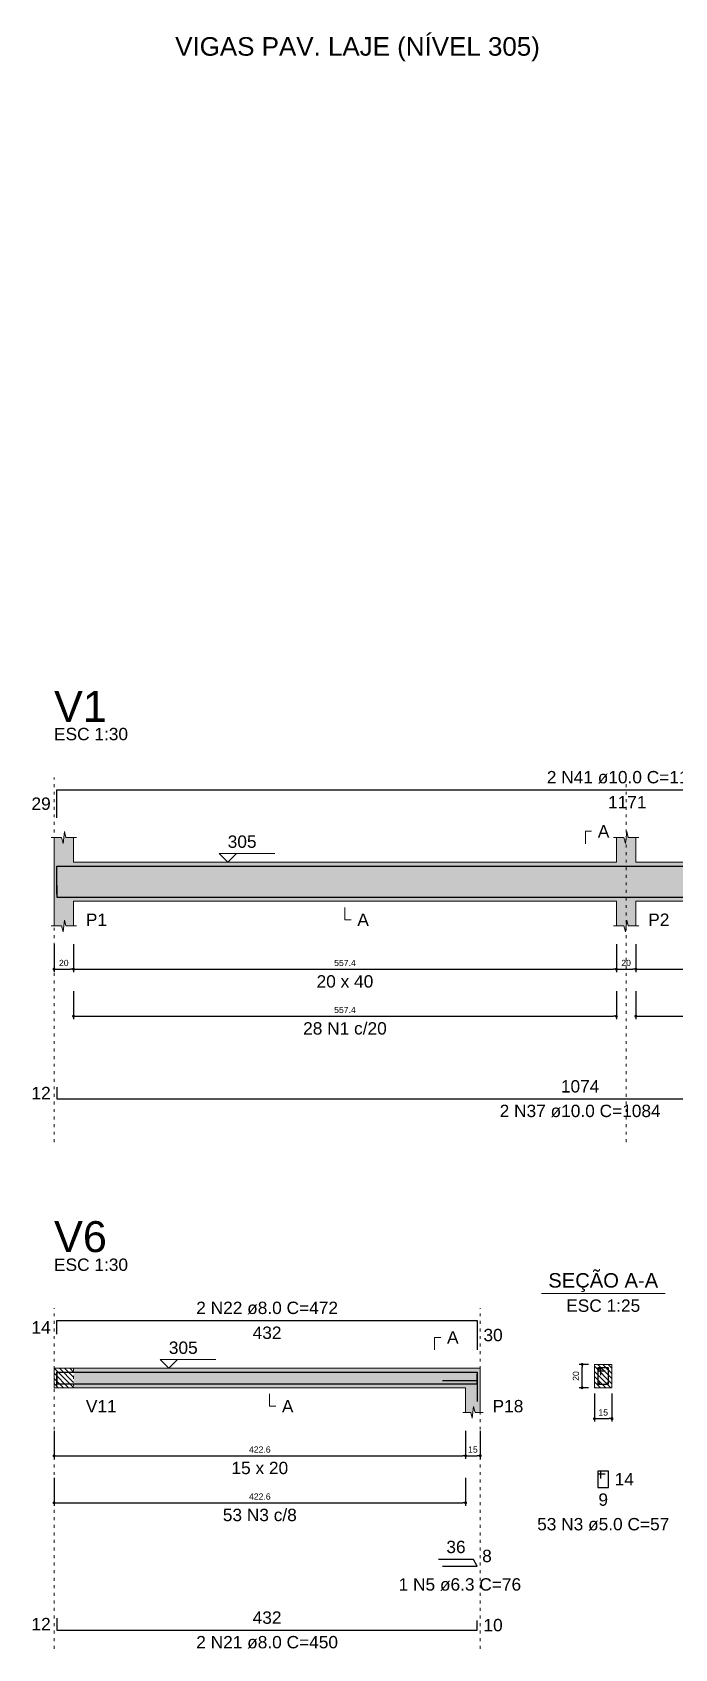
# Model space of a CAD drawing. Header units: millimetres. Extents: x 180 to 11148, y -1598 to 1045.
# Drawn here: x 1825.4 to 1847.4, y 10.6 to 66 of the extents above; entities that cross this region are included whole.
import ezdxf

# ---------------------------------------------------------------- set-up
doc = ezdxf.new("R2010")
doc.units = ezdxf.units.MM
doc.header["$MEASUREMENT"] = 0
doc.linetypes.add('DOT2', pattern=[3.175, 0, -3.175])
for name, color, linetype, lineweight in [('Descrição da armadura', 7, 'Continuous', 5), ('DT-Barras na forma', 2, 'Continuous', 30), ('DT-Barras no corte', 5, 'Continuous', 5), ('DT-Barras rebatidas', 2, 'Continuous', 30), ('DT-Cotas', 9, 'Continuous', 5), ('DT-Forma', 5, 'Continuous', 5), ('DT-Hachura forma vigas', 252, 'Continuous', 5), ('DT-Hachura intersecção vigas', 9, 'Continuous', 5), ('DT-Hachura seção vigas', 252, 'Continuous', 5), ('DT-Pontilhado', 9, 'DOT2', 5), ('DT-Textos', 7, 'Continuous', 5), ('DT-Título', 3, 'Continuous', 20), ('Textos armaduras', 7, 'Continuous', 5)]:
    doc.layers.add(name, color=color, linetype=linetype, lineweight=lineweight)
doc.styles.add('Arial', font='arial.ttf')
doc.dimstyles.new('UM_25.000000', dxfattribs={"dimtxt": 0.18, "dimasz": 0.1, "dimexe": 0.1, "dimexo": 0.2, "dimgap": 0, "dimtad": 1, "dimtih": 1, "dimtoh": 1, "dimdec": 1, "dimlfac": 25, "dimzin": 0, "dimdsep": 46, "dimtxsty": 'Standard', "dimcen": 0.09, "dimdle": 0.1, "dimadec": 1, "dimazin": 2, "dimtfac": 1, "dimtdec": 4, "dimtofl": 0, "dimtmove": 0, "dimatfit": 3, "dimfxl": 1, "dimtolj": 1, "dimarcsym": 0})
doc.dimstyles.new('UM_30.000000', dxfattribs={"dimtxt": 0.18, "dimasz": 0.1, "dimexe": 0.1, "dimexo": 0.2, "dimgap": 0, "dimtad": 1, "dimtih": 1, "dimtoh": 1, "dimdec": 1, "dimlfac": 30, "dimzin": 0, "dimdsep": 46, "dimtxsty": 'Standard', "dimcen": 0.09, "dimdle": 0.1, "dimadec": 1, "dimazin": 2, "dimtfac": 1, "dimtdec": 4, "dimtofl": 0, "dimtmove": 0, "dimatfit": 3, "dimfxl": 1, "dimtolj": 1, "dimarcsym": 0})
pattern_1 = [(135, (1822.37998, -105.55233), (-0.08838835, -0.08838835), [])]

# ---------------------------------------------------------------- blocks, each defined once
blk = doc.blocks.new('_Dot')
at = {"color": 0, "linetype": 'ByBlock', "lineweight": -2}
blk.add_line((-0.5, 0), (-1, 0), dxfattribs=at)
at = {"color": 0, "linetype": 'ByBlock', "const_width": 0.5}
blk.add_lwpolyline([(-0.25, 0, 1), (0.25, 0, 1)], format="xyb", close=True, dxfattribs=at)
blk = doc.blocks.new('*D593')
at = {"layer": 'Defpoints', "color": 0, "transparency": 16777216}
for p in [(1826.152, 34.976), (1826.818, 34.976), (1826.818, 33.917)]:
    blk.add_point(p, dxfattribs=at)
at = {"layer": 'DT-Cotas', "color": 0, "lineweight": -2, "transparency": 16777216}
for p, q in [((1826.152, 34.776), (1826.152, 33.817)), ((1826.818, 34.776), (1826.818, 33.817)), ((1826.252, 33.917), (1826.718, 33.917))]:
    blk.add_line(p, q, dxfattribs=at)
at = {"layer": 'DT-Cotas', "color": 0, "lineweight": -2, "transparency": 16777216, "xscale": 0.1000000014901161, "yscale": 0.1000000014901161, "zscale": 0.1000000014901161, "rotation": 180}
blk.add_blockref('_Dot', (1826.152, 33.917), dxfattribs=at)
at = {"layer": 'DT-Cotas', "color": 0, "lineweight": -2, "transparency": 16777216, "xscale": 0.1000000014901161, "yscale": 0.1000000014901161, "zscale": 0.1000000014901161}
blk.add_blockref('_Dot', (1826.818, 33.917), dxfattribs=at)
at = {"layer": 'DT-Cotas', "transparency": 16777216, "insert": (1826.485, 34.129), "char_height": 0.2118, "attachment_point": 5, "rotation": 0.0057, "style": 'Arial'}
blk.add_mtext('\\A1;20', dxfattribs=at)
blk = doc.blocks.new('*D594')
at = {"layer": 'Defpoints', "color": 0, "transparency": 16777216}
for p in [(1826.818, 34.976), (1845.399, 34.976), (1845.399, 33.917)]:
    blk.add_point(p, dxfattribs=at)
at = {"layer": 'DT-Cotas', "color": 0, "lineweight": -2, "transparency": 16777216}
for p, q in [((1826.818, 34.776), (1826.818, 33.817)), ((1845.399, 34.776), (1845.399, 33.817)), ((1826.918, 33.917), (1845.299, 33.917))]:
    blk.add_line(p, q, dxfattribs=at)
at = {"layer": 'DT-Cotas', "color": 0, "lineweight": -2, "transparency": 16777216, "xscale": 0.1000000014901161, "yscale": 0.1000000014901161, "zscale": 0.1000000014901161, "rotation": 180}
blk.add_blockref('_Dot', (1826.818, 33.917), dxfattribs=at)
at = {"layer": 'DT-Cotas', "color": 0, "lineweight": -2, "transparency": 16777216, "xscale": 0.1000000014901161, "yscale": 0.1000000014901161, "zscale": 0.1000000014901161}
blk.add_blockref('_Dot', (1845.399, 33.917), dxfattribs=at)
at = {"layer": 'DT-Cotas', "transparency": 16777216, "insert": (1836.109, 34.129), "char_height": 0.2118, "attachment_point": 5, "rotation": 0.0057, "style": 'Arial'}
blk.add_mtext('\\A1;557.4', dxfattribs=at)
blk = doc.blocks.new('*D595')
at = {"layer": 'Defpoints', "color": 0, "transparency": 16777216}
for p in [(1845.399, 34.976), (1846.065, 34.976), (1846.065, 33.917)]:
    blk.add_point(p, dxfattribs=at)
at = {"layer": 'DT-Cotas', "color": 0, "lineweight": -2, "transparency": 16777216}
for p, q in [((1845.399, 34.776), (1845.399, 33.817)), ((1846.065, 34.776), (1846.065, 33.817)), ((1845.499, 33.917), (1845.965, 33.917))]:
    blk.add_line(p, q, dxfattribs=at)
at = {"layer": 'DT-Cotas', "color": 0, "lineweight": -2, "transparency": 16777216, "xscale": 0.1000000014901161, "yscale": 0.1000000014901161, "zscale": 0.1000000014901161, "rotation": 180}
blk.add_blockref('_Dot', (1845.399, 33.917), dxfattribs=at)
at = {"layer": 'DT-Cotas', "color": 0, "lineweight": -2, "transparency": 16777216, "xscale": 0.1000000014901161, "yscale": 0.1000000014901161, "zscale": 0.1000000014901161}
blk.add_blockref('_Dot', (1846.065, 33.917), dxfattribs=at)
at = {"layer": 'DT-Cotas', "transparency": 16777216, "insert": (1845.732, 34.129), "char_height": 0.2118, "attachment_point": 5, "rotation": 0.0057, "style": 'Arial'}
blk.add_mtext('\\A1;20', dxfattribs=at)
blk = doc.blocks.new('*D596')
at = {"layer": 'Defpoints', "color": 0, "transparency": 16777216}
for p in [(1846.065, 34.976), (1864.476, 34.976), (1864.476, 33.917)]:
    blk.add_point(p, dxfattribs=at)
at = {"layer": 'DT-Cotas', "color": 0, "lineweight": -2, "transparency": 16777216}
for p, q in [((1846.065, 34.776), (1846.065, 33.817)), ((1864.476, 34.776), (1864.476, 33.817)), ((1846.165, 33.917), (1864.376, 33.917))]:
    blk.add_line(p, q, dxfattribs=at)
at = {"layer": 'DT-Cotas', "color": 0, "lineweight": -2, "transparency": 16777216, "xscale": 0.1000000014901161, "yscale": 0.1000000014901161, "zscale": 0.1000000014901161, "rotation": 180}
blk.add_blockref('_Dot', (1846.065, 33.917), dxfattribs=at)
at = {"layer": 'DT-Cotas', "color": 0, "lineweight": -2, "transparency": 16777216, "xscale": 0.1000000014901161, "yscale": 0.1000000014901161, "zscale": 0.1000000014901161}
blk.add_blockref('_Dot', (1864.476, 33.917), dxfattribs=at)
at = {"layer": 'DT-Cotas', "transparency": 16777216, "insert": (1855.271, 34.129), "char_height": 0.2118, "attachment_point": 5, "rotation": 0.0057, "style": 'Arial'}
blk.add_mtext('\\A1;552.3', dxfattribs=at)
blk = doc.blocks.new('*D604')
at = {"layer": 'Defpoints', "color": 0, "transparency": 16777216}
for p in [(1826.818, 33.366), (1845.399, 33.366), (1845.399, 32.307)]:
    blk.add_point(p, dxfattribs=at)
at = {"layer": 'DT-Cotas', "color": 0, "lineweight": -2, "transparency": 16777216}
for p, q in [((1826.818, 33.166), (1826.818, 32.207)), ((1845.399, 33.166), (1845.399, 32.207)), ((1826.918, 32.307), (1845.299, 32.307))]:
    blk.add_line(p, q, dxfattribs=at)
at = {"layer": 'DT-Cotas', "color": 0, "lineweight": -2, "transparency": 16777216, "xscale": 0.1000000014901161, "yscale": 0.1000000014901161, "zscale": 0.1000000014901161, "rotation": 180}
blk.add_blockref('_Dot', (1826.818, 32.307), dxfattribs=at)
at = {"layer": 'DT-Cotas', "color": 0, "lineweight": -2, "transparency": 16777216, "xscale": 0.1000000014901161, "yscale": 0.1000000014901161, "zscale": 0.1000000014901161}
blk.add_blockref('_Dot', (1845.399, 32.307), dxfattribs=at)
at = {"layer": 'DT-Cotas', "transparency": 16777216, "insert": (1836.109, 32.519), "char_height": 0.2118, "attachment_point": 5, "rotation": 0.0057, "style": 'Arial'}
blk.add_mtext('\\A1;557.4', dxfattribs=at)
blk = doc.blocks.new('*D605')
at = {"layer": 'Defpoints', "color": 0, "transparency": 16777216}
for p in [(1846.065, 33.366), (1864.476, 33.366), (1864.476, 32.307)]:
    blk.add_point(p, dxfattribs=at)
at = {"layer": 'DT-Cotas', "color": 0, "lineweight": -2, "transparency": 16777216}
for p, q in [((1846.065, 33.166), (1846.065, 32.207)), ((1864.476, 33.166), (1864.476, 32.207)), ((1846.165, 32.307), (1864.376, 32.307))]:
    blk.add_line(p, q, dxfattribs=at)
at = {"layer": 'DT-Cotas', "color": 0, "lineweight": -2, "transparency": 16777216, "xscale": 0.1000000014901161, "yscale": 0.1000000014901161, "zscale": 0.1000000014901161, "rotation": 180}
blk.add_blockref('_Dot', (1846.065, 32.307), dxfattribs=at)
at = {"layer": 'DT-Cotas', "color": 0, "lineweight": -2, "transparency": 16777216, "xscale": 0.1000000014901161, "yscale": 0.1000000014901161, "zscale": 0.1000000014901161}
blk.add_blockref('_Dot', (1864.476, 32.307), dxfattribs=at)
at = {"layer": 'DT-Cotas', "transparency": 16777216, "insert": (1855.271, 32.519), "char_height": 0.2118, "attachment_point": 5, "rotation": 0.0057, "style": 'Arial'}
blk.add_mtext('\\A1;552.3', dxfattribs=at)
blk = doc.blocks.new('*D652')
at = {"layer": 'Defpoints', "color": 0, "transparency": 16777216}
for p in [(1826.152, 18.31), (1840.238, 18.31), (1840.238, 17.251)]:
    blk.add_point(p, dxfattribs=at)
at = {"layer": 'DT-Cotas', "color": 0, "lineweight": -2, "transparency": 16777216}
for p, q in [((1826.152, 18.11), (1826.152, 17.151)), ((1840.238, 18.11), (1840.238, 17.151)), ((1826.252, 17.251), (1840.138, 17.251))]:
    blk.add_line(p, q, dxfattribs=at)
at = {"layer": 'DT-Cotas', "color": 0, "lineweight": -2, "transparency": 16777216, "xscale": 0.1000000014901161, "yscale": 0.1000000014901161, "zscale": 0.1000000014901161, "rotation": 180}
blk.add_blockref('_Dot', (1826.152, 17.251), dxfattribs=at)
at = {"layer": 'DT-Cotas', "color": 0, "lineweight": -2, "transparency": 16777216, "xscale": 0.1000000014901161, "yscale": 0.1000000014901161, "zscale": 0.1000000014901161}
blk.add_blockref('_Dot', (1840.238, 17.251), dxfattribs=at)
at = {"layer": 'DT-Cotas', "transparency": 16777216, "insert": (1833.195, 17.463), "char_height": 0.2118, "attachment_point": 5, "rotation": 0.0057, "style": 'Arial'}
blk.add_mtext('\\A1;422.6', dxfattribs=at)
blk = doc.blocks.new('*D653')
at = {"layer": 'Defpoints', "color": 0, "transparency": 16777216}
for p in [(1840.238, 18.31), (1840.738, 18.31), (1840.738, 17.251)]:
    blk.add_point(p, dxfattribs=at)
at = {"layer": 'DT-Cotas', "color": 0, "lineweight": -2, "transparency": 16777216}
for p, q in [((1840.238, 18.11), (1840.238, 17.151)), ((1840.738, 18.11), (1840.738, 17.151)), ((1840.338, 17.251), (1840.638, 17.251))]:
    blk.add_line(p, q, dxfattribs=at)
at = {"layer": 'DT-Cotas', "color": 0, "lineweight": -2, "transparency": 16777216, "xscale": 0.1000000014901161, "yscale": 0.1000000014901161, "zscale": 0.1000000014901161, "rotation": 180}
blk.add_blockref('_Dot', (1840.238, 17.251), dxfattribs=at)
at = {"layer": 'DT-Cotas', "color": 0, "lineweight": -2, "transparency": 16777216, "xscale": 0.1000000014901161, "yscale": 0.1000000014901161, "zscale": 0.1000000014901161}
blk.add_blockref('_Dot', (1840.738, 17.251), dxfattribs=at)
at = {"layer": 'DT-Cotas', "transparency": 16777216, "insert": (1840.488, 17.463), "char_height": 0.2118, "attachment_point": 5, "rotation": 0.0057, "style": 'Arial'}
blk.add_mtext('\\A1;15', dxfattribs=at)
blk = doc.blocks.new('*D654')
at = {"layer": 'Defpoints', "color": 0, "transparency": 16777216}
for p in [(1826.152, 16.7), (1840.238, 16.7), (1840.238, 15.641)]:
    blk.add_point(p, dxfattribs=at)
at = {"layer": 'DT-Cotas', "color": 0, "lineweight": -2, "transparency": 16777216}
for p, q in [((1826.152, 16.5), (1826.152, 15.541)), ((1840.238, 16.5), (1840.238, 15.541)), ((1826.252, 15.641), (1840.138, 15.641))]:
    blk.add_line(p, q, dxfattribs=at)
at = {"layer": 'DT-Cotas', "color": 0, "lineweight": -2, "transparency": 16777216, "xscale": 0.1000000014901161, "yscale": 0.1000000014901161, "zscale": 0.1000000014901161, "rotation": 180}
blk.add_blockref('_Dot', (1826.152, 15.641), dxfattribs=at)
at = {"layer": 'DT-Cotas', "color": 0, "lineweight": -2, "transparency": 16777216, "xscale": 0.1000000014901161, "yscale": 0.1000000014901161, "zscale": 0.1000000014901161}
blk.add_blockref('_Dot', (1840.238, 15.641), dxfattribs=at)
at = {"layer": 'DT-Cotas', "transparency": 16777216, "insert": (1833.195, 15.853), "char_height": 0.2118, "attachment_point": 5, "rotation": 0.0057, "style": 'Arial'}
blk.add_mtext('\\A1;422.6', dxfattribs=at)
blk = doc.blocks.new('*D655')
at = {"layer": 'Defpoints', "color": 0, "transparency": 16777216}
for p in [(1844.224, 20.381), (1844.648, 20.381), (1844.648, 19.581)]:
    blk.add_point(p, dxfattribs=at)
at = {"layer": 'DT-Cotas', "color": 0, "lineweight": -2, "transparency": 16777216}
for p, q in [((1844.448, 20.381), (1844.124, 20.381)), ((1844.224, 19.681), (1844.224, 20.281)), ((1844.448, 19.581), (1844.124, 19.581))]:
    blk.add_line(p, q, dxfattribs=at)
at = {"layer": 'DT-Cotas', "color": 0, "lineweight": -2, "transparency": 16777216, "xscale": 0.1000000014901161, "yscale": 0.1000000014901161, "zscale": 0.1000000014901161}
for p, rotation in [((1844.224, 20.381), 90), ((1844.224, 19.581), 270)]:
    blk.add_blockref('_Dot', p, dxfattribs=dict(at, rotation=rotation))
at = {"layer": 'DT-Cotas', "transparency": 16777216, "insert": (1844.013, 19.981), "char_height": 0.2118, "attachment_point": 5, "rotation": 90, "style": 'Arial'}
blk.add_mtext('\\A1;20', dxfattribs=at)
blk = doc.blocks.new('*D656')
at = {"layer": 'Defpoints', "color": 0, "transparency": 16777216}
for p in [(1844.648, 19.581), (1845.248, 19.581), (1845.248, 18.522)]:
    blk.add_point(p, dxfattribs=at)
at = {"layer": 'DT-Cotas', "color": 0, "lineweight": -2, "transparency": 16777216}
for p, q in [((1844.648, 19.381), (1844.648, 18.422)), ((1845.248, 19.381), (1845.248, 18.422)), ((1844.748, 18.522), (1845.148, 18.522))]:
    blk.add_line(p, q, dxfattribs=at)
at = {"layer": 'DT-Cotas', "color": 0, "lineweight": -2, "transparency": 16777216, "xscale": 0.1000000014901161, "yscale": 0.1000000014901161, "zscale": 0.1000000014901161, "rotation": 180}
blk.add_blockref('_Dot', (1844.648, 18.522), dxfattribs=at)
at = {"layer": 'DT-Cotas', "color": 0, "lineweight": -2, "transparency": 16777216, "xscale": 0.1000000014901161, "yscale": 0.1000000014901161, "zscale": 0.1000000014901161}
blk.add_blockref('_Dot', (1845.248, 18.522), dxfattribs=at)
at = {"layer": 'DT-Cotas', "transparency": 16777216, "insert": (1844.948, 18.734), "char_height": 0.2118, "attachment_point": 5, "rotation": 0.0057, "style": 'Arial'}
blk.add_mtext('\\A1;15', dxfattribs=at)

msp = doc.modelspace()

# ---------------------------------------------------------------- hatches: boundary and pattern name
at = {"layer": 'DT-Hachura forma vigas', "linetype": 'Continuous'}
for points in [[(1917.1517, 35.3993), (1917.1517, 36.2467), (1917.1517, 37.58), (1917.1517, 38.4273), (1916.8934, 38.4273), (1916.8434, 38.6273), (1916.7934, 38.2273), (1916.7434, 38.4273), (1916.485, 38.4273), (1916.485, 37.58), (1898.0634, 37.58), (1898.0634, 38.4273), (1897.805, 38.4273), (1897.755, 38.6273), (1897.705, 38.2273), (1897.655, 38.4273), (1897.3967, 38.4273), (1897.3967, 37.58), (1879.141, 37.58), (1879.141, 38.4273), (1878.8827, 38.4273), (1878.8327, 38.6273), (1878.7827, 38.2273), (1878.7327, 38.4273), (1878.4744, 38.4273), (1878.4744, 37.58), (1865.143, 37.58), (1865.143, 38.4273), (1864.8847, 38.4273), (1864.8347, 38.6273), (1864.7847, 38.2273), (1864.7347, 38.4273), (1864.4764, 38.4273), (1864.4764, 37.58), (1846.0654, 37.58), (1846.0654, 38.4273), (1845.807, 38.4273), (1845.757, 38.6273), (1845.707, 38.2273), (1845.657, 38.4273), (1845.3987, 38.4273), (1845.3987, 37.58), (1826.8184, 37.58), (1826.8184, 38.4273), (1826.56, 38.4273), (1826.51, 38.6273), (1826.46, 38.2273), (1826.41, 38.4273), (1826.1517, 38.4273), (1826.1517, 37.58), (1826.1517, 36.2467), (1826.1517, 35.3993), (1826.41, 35.3993), (1826.46, 35.1993), (1826.51, 35.5993), (1826.56, 35.3993), (1826.8184, 35.3993), (1826.8184, 36.2467), (1845.3987, 36.2467), (1845.3987, 35.3993), (1845.657, 35.3993), (1845.707, 35.1993), (1845.757, 35.5993), (1845.807, 35.3993), (1846.0654, 35.3993), (1846.0654, 36.2467), (1864.4764, 36.2467), (1864.4764, 35.3993), (1864.7347, 35.3993), (1864.7847, 35.1993), (1864.8347, 35.5993), (1864.8847, 35.3993), (1865.143, 35.3993), (1865.143, 36.2467), (1878.4744, 36.2467), (1878.4744, 35.3993), (1878.7327, 35.3993), (1878.7827, 35.1993), (1878.8327, 35.5993), (1878.8827, 35.3993), (1879.141, 35.3993), (1879.141, 36.2467), (1897.3967, 36.2467), (1897.3967, 35.3993), (1897.655, 35.3993), (1897.705, 35.1993), (1897.755, 35.5993), (1897.805, 35.3993), (1898.0634, 35.3993), (1898.0634, 36.2467), (1916.485, 36.2467), (1916.485, 35.3993), (1916.7434, 35.3993), (1916.7934, 35.1993), (1916.8434, 35.5993), (1916.8934, 35.3993), (1917.1517, 35.3993)], [(1840.7377, 18.7336), (1840.7377, 19.5809), (1840.7377, 20.2476), (1840.2377, 20.2476), (1826.8184, 20.2476), (1826.8184, 19.5809), (1840.2377, 19.5809), (1840.2377, 18.7336), (1840.4127, 18.7336), (1840.4627, 18.5336), (1840.5127, 18.9336), (1840.5627, 18.7336), (1840.7377, 18.7336)]]:
    msp.add_hatch(color=256, dxfattribs=at).paths.add_polyline_path(points)
at = {"layer": 'DT-Hachura intersecção vigas', "linetype": 'Continuous'}
h = msp.add_hatch(dxfattribs=at)
h.set_pattern_fill('ANSI31', color=256, angle=90, style=0)
h.set_pattern_definition(pattern_1)
h.paths.add_polyline_path([(1826.1517, 19.5809), (1826.8184, 19.5809), (1826.8184, 20.2476), (1826.1517, 20.2476), (1826.1517, 19.5809)])
at = {"layer": 'DT-Hachura seção vigas', "linetype": 'Continuous'}
h = msp.add_hatch(dxfattribs=at)
h.set_pattern_fill('ANSI31', color=256, angle=90, style=0)
h.set_pattern_definition(pattern_1)
h.paths.add_polyline_path([(1844.6479, 19.5809), (1844.6479, 19.5809), (1845.2479, 19.5809), (1845.2479, 20.3809), (1844.6479, 20.3809), (1844.6479, 19.5809)])

# ---------------------------------------------------------------- linework, layer by layer
at = {"layer": 'DT-Barras na forma'}
for p, q in [((1844.8679, 20.2609), (1844.7679, 20.2609)), ((1844.7679, 20.2609), (1844.7679, 19.7009)), ((1845.1279, 20.2609), (1844.7679, 20.2609)), ((1844.7679, 20.2609), (1844.7679, 20.1609)), ((1844.7679, 20.1609), (1845.0179, 20.1609)), ((1844.8679, 20.0109), (1844.8679, 20.2609)), ((1845.1279, 19.7009), (1845.1279, 20.2609)), ((1840.6377, 19.8153), (1839.4466, 19.8153)), ((1844.7679, 19.7009), (1845.1279, 19.7009))]:
    msp.add_line(p, q, dxfattribs=at)
for points in [[(1826.2517, 36.4874), (1826.2517, 37.4467), (1865.2925, 37.4467)], [(1826.2517, 36.78), (1826.2517, 36.38), (1862.0653, 36.38)], [(1826.2517, 20.1243), (1826.2517, 19.7109), (1840.6377, 19.7109), (1840.6377, 20.0443)], [(1826.2517, 19.6509), (1826.2517, 20.1176), (1840.6377, 20.1176), (1840.6377, 19.1131)]]:
    msp.add_lwpolyline(points, dxfattribs=at)
at = {"layer": 'DT-Barras no corte'}
for centre in [(1844.8039, 20.2249), (1845.0919, 20.2249), (1844.8039, 19.7369), (1845.0919, 19.7369)]:
    msp.add_circle(centre, 0.016, dxfattribs=at)
at = {"layer": 'DT-Barras rebatidas'}
for p, q in [((1826.2517, 39.0996), (1826.2517, 40.0589)), ((1826.2517, 40.0589), (1865.2925, 40.0589)), ((1826.2517, 29.8753), (1826.2517, 29.4753)), ((1826.2517, 29.4753), (1862.0653, 29.4753)), ((1826.2517, 21.4159), (1826.2517, 21.8826)), ((1826.2517, 21.8826), (1840.6377, 21.8826)), ((1840.6377, 21.8826), (1840.6377, 20.8781)), ((1844.8679, 16.7275), (1844.7679, 16.7275)), ((1844.7679, 16.7275), (1844.7679, 16.1675)), ((1845.1279, 16.7275), (1844.7679, 16.7275)), ((1844.7679, 16.7275), (1844.7679, 16.6275)), ((1844.7679, 16.6275), (1845.0179, 16.6275)), ((1844.8679, 16.4775), (1844.8679, 16.7275)), ((1845.1279, 16.1675), (1845.1279, 16.7275)), ((1844.7679, 16.1675), (1845.1279, 16.1675)), ((1840.5044, 13.6995), (1839.3133, 13.6995)), ((1839.4466, 13.4686), (1840.6377, 13.4686)), ((1840.6377, 13.4686), (1840.5044, 13.6995)), ((1826.2517, 11.6924), (1826.2517, 11.279)), ((1826.2517, 11.279), (1840.6377, 11.279)), ((1840.6377, 11.279), (1840.6377, 11.6124))]:
    msp.add_line(p, q, dxfattribs=at)
at = {"layer": 'DT-Forma'}
for p, q in [((1826.0517, 38.4272), (1826.41, 38.4272)), ((1826.1517, 37.58), (1826.1517, 38.4272)), ((1826.41, 38.4272), (1826.46, 38.2272)), ((1826.46, 38.2272), (1826.51, 38.6272)), ((1826.51, 38.6272), (1826.56, 38.4272)), ((1826.56, 38.4272), (1826.9184, 38.4272)), ((1826.8184, 38.4272), (1826.8184, 37.58)), ((1845.2987, 38.4272), (1845.657, 38.4272)), ((1845.3987, 37.58), (1845.3987, 38.4272)), ((1845.657, 38.4272), (1845.707, 38.2272)), ((1845.707, 38.2272), (1845.757, 38.6272)), ((1845.757, 38.6272), (1845.807, 38.4272)), ((1845.807, 38.4272), (1846.1654, 38.4272)), ((1846.0654, 38.4272), (1846.0654, 37.58)), ((1826.8184, 37.58), (1845.3987, 37.58)), ((1846.0654, 37.58), (1864.4764, 37.58)), ((1826.1517, 36.2467), (1826.1517, 35.3995)), ((1826.8184, 35.3995), (1826.8184, 36.2467)), ((1826.8184, 36.2467), (1845.3987, 36.2467)), ((1845.3987, 36.2467), (1845.3987, 35.3995)), ((1846.0654, 35.3995), (1846.0654, 36.2467)), ((1846.0654, 36.2467), (1864.4764, 36.2467)), ((1826.46, 35.1995), (1826.51, 35.5995)), ((1826.51, 35.5995), (1826.56, 35.3995)), ((1845.707, 35.1995), (1845.757, 35.5995)), ((1845.757, 35.5995), (1845.807, 35.3995)), ((1826.0517, 35.3995), (1826.41, 35.3995)), ((1826.41, 35.3995), (1826.46, 35.1995)), ((1826.56, 35.3995), (1826.9184, 35.3995)), ((1845.2987, 35.3995), (1845.657, 35.3995)), ((1845.657, 35.3995), (1845.707, 35.1995)), ((1845.807, 35.3995), (1846.1654, 35.3995)), ((1826.1517, 20.2476), (1826.8184, 20.2476)), ((1826.8184, 20.2476), (1840.2377, 20.2476)), ((1840.2377, 20.2476), (1840.7377, 20.2476)), ((1845.2479, 20.3809), (1844.6479, 20.3809)), ((1844.6479, 20.3809), (1844.6479, 20.3809)), ((1844.6479, 20.3809), (1844.6479, 19.5809)), ((1845.2479, 19.5809), (1845.2479, 20.3809)), ((1845.2479, 20.3809), (1845.2479, 20.3809)), ((1826.1517, 19.5809), (1826.8184, 19.5809)), ((1826.8184, 19.5809), (1840.2377, 19.5809)), ((1840.2377, 19.5809), (1840.2377, 18.7337)), ((1840.7377, 18.7337), (1840.7377, 19.5809)), ((1844.6479, 19.5809), (1845.2479, 19.5809)), ((1844.6479, 19.5809), (1844.6479, 19.5809)), ((1845.2479, 19.5809), (1845.2479, 19.5809)), ((1840.4627, 18.5337), (1840.5127, 18.9337)), ((1840.5127, 18.9337), (1840.5627, 18.7337)), ((1840.1377, 18.7337), (1840.4127, 18.7337)), ((1840.4127, 18.7337), (1840.4627, 18.5337)), ((1840.5627, 18.7337), (1840.8377, 18.7337))]:
    msp.add_line(p, q, dxfattribs=at)
at = {"layer": 'DT-Forma', "linetype": 'Continuous'}
for p, q in [((1826.1517, 36.2467), (1826.1517, 37.58)), ((1826.1517, 19.5809), (1826.1517, 20.2476)), ((1840.7377, 20.2476), (1840.7377, 19.5809))]:
    msp.add_line(p, q, dxfattribs=at)
at = {"layer": 'DT-Pontilhado', "ltscale": 0.05}
for p, q in [((1826.1517, 27.9927), (1826.1517, 40.4825)), ((1845.732, 27.9927), (1845.732, 40.4825)), ((1826.1517, 10.6436), (1826.1517, 22.3062)), ((1840.7377, 10.6436), (1840.7377, 22.3062)), ((1826.8184, 20.2476), (1826.8184, 19.5809))]:
    msp.add_line(p, q, dxfattribs=at)
at = {"layer": 'DT-Textos'}
msp.add_line((1842.8299, 22.8107), (1847.0659, 22.8107), dxfattribs=at)
for points in [[(1844.3397, 38.2154), (1844.3397, 38.639), (1844.5515, 38.639)], [(1832.3925, 37.8765), (1832.0959, 37.58), (1831.7994, 37.8765), (1833.7056, 37.8765)], [(1836.1085, 36.0349), (1836.1085, 35.6113), (1836.3203, 35.6113)], [(1839.1787, 20.883), (1839.1787, 21.3066), (1839.3905, 21.3066)], [(1830.3775, 20.5441), (1830.081, 20.2476), (1829.7844, 20.5441), (1831.6906, 20.5441)], [(1833.528, 19.3691), (1833.528, 18.9455), (1833.7398, 18.9455)]]:
    msp.add_lwpolyline(points, dxfattribs=at)

# ---------------------------------------------------------------- texts
at = {"layer": 'Descrição da armadura', "linetype": 'Continuous', "char_height": 0.4236, "attachment_point": 8, "line_spacing_factor": 0.798, "style": 'Arial'}
for s, insert, width in [('2 N41 ø10.0 C=1198', (1845.7721, 40.2707), 11.049211), ('28 N1 c/20', (1836.1085, 31.6718), 5.738683), ('2 N37 ø10.0 C=1084', (1844.1585, 28.8399), 11.049211), ('2 N22 ø8.0 C=472', (1833.4447, 22.0944), 9.7294), ('53 N3 c/8', (1833.1947, 15.006), 5.078778), ('1 N5 ø6.3 C=76', (1840.0422, 12.6214), 8.40959), ('2 N21 ø8.0 C=450', (1833.4447, 10.6436), 9.7294)]:
    msp.add_mtext(s, dxfattribs=dict(at, insert=insert, width=width))
at = {"layer": 'Descrição da armadura', "color": 7, "linetype": 'Continuous', "insert": (1844.9479, 14.6849), "char_height": 0.4236, "width": 9.069495, "attachment_point": 8, "line_spacing_factor": 0.798, "style": 'Arial'}
msp.add_mtext('53 N3 ø5.0 C=57', dxfattribs=at)
at = {"layer": 'DT-Textos', "line_spacing_factor": 0.798, "style": 'Arial'}
for s, insert, char_height, width, attachment_point in [('ESC 1:30', (1826.1517, 41.7533), 0.4236, 4.729993, 7), ('A', (1844.7633, 38.4272), 0.4236, 0.737072, 7), ('305', (1832.0959, 38.0671), 0.4236, 1.843758, 7), ('P1', (1827.242, 35.3995), 0.4236, 1.351658, 7), ('A', (1836.5321, 35.3995), 0.4236, 0.737072, 7), ('P2', (1846.489, 35.3995), 0.4236, 1.351658, 7), ('20 x 40', (1836.1085, 33.2815), 0.4236, 3.624925, 8), ('ESC 1:30', (1826.1517, 23.577), 0.4236, 4.729993, 7), ('SEÇÃO A-A', (1844.948, 22.8597), 0.4942, 8.023973, 8), ('ESC 1:25', (1844.9479, 22.1753), 0.4236, 4.729993, 8), ('305', (1830.081, 20.7347), 0.4236, 1.843758, 7), ('A', (1839.6023, 21.0948), 0.4236, 0.737072, 7), ('V11', (1827.242, 18.7337), 0.4236, 1.966244, 7), ('A', (1833.9516, 18.7337), 0.4236, 0.737072, 7), ('P18', (1841.1613, 18.7337), 0.4236, 1.966244, 7), ('15 x 20', (1833.1947, 16.6157), 0.4236, 3.624925, 8)]:
    msp.add_mtext(s, dxfattribs=dict(at, insert=insert, char_height=char_height, width=width, attachment_point=attachment_point))
at = {"layer": 'DT-Título', "linetype": 'Continuous', "insert": (1830.2995, 65.0132), "char_height": 0.6354, "width": 17.656127, "attachment_point": 7, "line_spacing_factor": 0.798, "style": 'Arial'}
msp.add_mtext('VIGAS PAV. LAJE (NÍVEL 305)', dxfattribs=at)
at = {"layer": 'DT-Título', "char_height": 1.059, "width": 3.604421, "attachment_point": 7, "line_spacing_factor": 0.798, "style": 'Arial'}
for s, insert in [('V1', (1826.1517, 42.3887)), ('V6', (1826.1517, 24.2124))]:
    msp.add_mtext(s, dxfattribs=dict(at, insert=insert))
at = {"layer": 'Textos armaduras', "linetype": 'Continuous', "char_height": 0.4236, "attachment_point": 7, "line_spacing_factor": 0.798, "style": 'Arial'}
for s, insert, width in [('29', (1825.38, 39.3675), 1.31981), ('1171', (1845.1122, 39.4235), 2.639621), ('1074', (1843.4986, 29.6871), 2.639621), ('12', (1825.38, 29.4635), 1.31981), ('14', (1825.38, 21.4375), 1.31981), ('432', (1832.9498, 21.2472), 1.979715), ('30', (1840.8495, 21.1685), 1.31981), ('36', (1839.5789, 13.9113), 1.31981), ('8', (1840.8049, 13.6025), 0.659905), ('12', (1825.38, 11.2739), 1.31981), ('432', (1832.9498, 11.4908), 1.979715), ('10', (1840.8495, 11.2339), 1.31981)]:
    msp.add_mtext(s, dxfattribs=dict(at, insert=insert, width=width))
at = {"layer": 'Textos armaduras', "color": 7, "linetype": 'Continuous', "char_height": 0.4236, "attachment_point": 7, "line_spacing_factor": 0.798, "style": 'Arial'}
for s, insert, width in [('14', (1845.3397, 16.2357), 1.31981), ('9', (1844.783, 15.5321), 0.659905)]:
    msp.add_mtext(s, dxfattribs=dict(at, insert=insert, width=width))

# ---------------------------------------------------------------- dimensions: what is measured, and where the dimension line sits
at = {"layer": 'DT-Cotas'}
for base, p1, p2, dimstyle, override, picture, middle in [((1826.8184, 33.9169), (1826.1517, 34.9759), (1826.8184, 34.9759), 'UM_30.000000', {"dimtxt": 0.2118, "dimasz": 0.1, "dimexe": 0.1, "dimexo": 0.2, "dimtad": 1, "dimtih": 0, "dimtoh": 0, "dimdec": 1, "dimlfac": 30, "dimzin": 8, "dimtxsty": 'Arial', "dimblk": 'Dot', "dimblk1": 'Dot', "dimblk2": 'Dot', "dimsah": 1, "dimdle": 0.1, "dimse1": 0, "dimse2": 0, "dimclrt": 256, "dimadec": 1, "dimazin": 3, "dimtmove": 2, "dimldrblk": 'Dot'}, '*D593', (1826.485, 34.1287)), ((1845.3987, 33.9169), (1826.8184, 34.9759), (1845.3987, 34.9759), 'UM_30.000000', {"dimtxt": 0.2118, "dimasz": 0.1, "dimexe": 0.1, "dimexo": 0.2, "dimtad": 1, "dimtih": 0, "dimtoh": 0, "dimdec": 1, "dimlfac": 30, "dimzin": 8, "dimtxsty": 'Arial', "dimblk": 'Dot', "dimblk1": 'Dot', "dimblk2": 'Dot', "dimsah": 1, "dimdle": 0.1, "dimse1": 0, "dimse2": 0, "dimclrt": 256, "dimadec": 1, "dimazin": 3, "dimtmove": 2, "dimldrblk": 'Dot'}, '*D594', (1836.1085, 34.1287)), ((1846.0654, 33.9169), (1845.3987, 34.9759), (1846.0654, 34.9759), 'UM_30.000000', {"dimtxt": 0.2118, "dimasz": 0.1, "dimexe": 0.1, "dimexo": 0.2, "dimtad": 1, "dimtih": 0, "dimtoh": 0, "dimdec": 1, "dimlfac": 30, "dimzin": 8, "dimtxsty": 'Arial', "dimblk": 'Dot', "dimblk1": 'Dot', "dimblk2": 'Dot', "dimsah": 1, "dimdle": 0.1, "dimse1": 0, "dimse2": 0, "dimclrt": 256, "dimadec": 1, "dimazin": 3, "dimtmove": 2, "dimldrblk": 'Dot'}, '*D595', (1845.732, 34.1287)), ((1864.4764, 33.9169), (1846.0654, 34.9759), (1864.4764, 34.9759), 'UM_30.000000', {"dimtxt": 0.2118, "dimasz": 0.1, "dimexe": 0.1, "dimexo": 0.2, "dimtad": 1, "dimtih": 0, "dimtoh": 0, "dimdec": 1, "dimlfac": 30, "dimzin": 8, "dimtxsty": 'Arial', "dimblk": 'Dot', "dimblk1": 'Dot', "dimblk2": 'Dot', "dimsah": 1, "dimdle": 0.1, "dimse1": 0, "dimse2": 0, "dimclrt": 256, "dimadec": 1, "dimazin": 3, "dimtmove": 2, "dimldrblk": 'Dot'}, '*D596', (1855.2709, 34.1287)), ((1845.3987, 32.3072), (1826.8184, 33.3662), (1845.3987, 33.3662), 'UM_30.000000', {"dimtxt": 0.2118, "dimasz": 0.1, "dimexe": 0.1, "dimexo": 0.2, "dimtad": 1, "dimtih": 0, "dimtoh": 0, "dimdec": 1, "dimlfac": 30, "dimzin": 8, "dimtxsty": 'Arial', "dimblk": 'Dot', "dimblk1": 'Dot', "dimblk2": 'Dot', "dimsah": 1, "dimdle": 0.1, "dimse1": 0, "dimse2": 0, "dimclrt": 256, "dimadec": 1, "dimazin": 3, "dimtmove": 2, "dimldrblk": 'Dot'}, '*D604', (1836.1085, 32.519)), ((1864.4764, 32.3072), (1846.0654, 33.3662), (1864.4764, 33.3662), 'UM_30.000000', {"dimtxt": 0.2118, "dimasz": 0.1, "dimexe": 0.1, "dimexo": 0.2, "dimtad": 1, "dimtih": 0, "dimtoh": 0, "dimdec": 1, "dimlfac": 30, "dimzin": 8, "dimtxsty": 'Arial', "dimblk": 'Dot', "dimblk1": 'Dot', "dimblk2": 'Dot', "dimsah": 1, "dimdle": 0.1, "dimse1": 0, "dimse2": 0, "dimclrt": 256, "dimadec": 1, "dimazin": 3, "dimtmove": 2, "dimldrblk": 'Dot'}, '*D605', (1855.2709, 32.519)), ((1845.2479, 18.5219), (1844.6479, 19.5809), (1845.2479, 19.5809), 'UM_25.000000', {"dimtxt": 0.2118, "dimasz": 0.1, "dimexe": 0.1, "dimexo": 0.2, "dimtad": 1, "dimtih": 0, "dimtoh": 0, "dimdec": 1, "dimlfac": 25, "dimzin": 8, "dimtxsty": 'Arial', "dimblk": 'Dot', "dimblk1": 'Dot', "dimblk2": 'Dot', "dimsah": 1, "dimdle": 0.1, "dimse1": 0, "dimse2": 0, "dimclrt": 256, "dimadec": 1, "dimazin": 3, "dimtmove": 2, "dimldrblk": 'Dot'}, '*D656', (1844.9479, 18.7337)), ((1840.2377, 17.2511), (1826.1517, 18.3101), (1840.2377, 18.3101), 'UM_30.000000', {"dimtxt": 0.2118, "dimasz": 0.1, "dimexe": 0.1, "dimexo": 0.2, "dimtad": 1, "dimtih": 0, "dimtoh": 0, "dimdec": 1, "dimlfac": 30, "dimzin": 8, "dimtxsty": 'Arial', "dimblk": 'Dot', "dimblk1": 'Dot', "dimblk2": 'Dot', "dimsah": 1, "dimdle": 0.1, "dimse1": 0, "dimse2": 0, "dimclrt": 256, "dimadec": 1, "dimazin": 3, "dimtmove": 2, "dimldrblk": 'Dot'}, '*D652', (1833.1947, 17.4629)), ((1840.7377, 17.2511), (1840.2377, 18.3101), (1840.7377, 18.3101), 'UM_30.000000', {"dimtxt": 0.2118, "dimasz": 0.1, "dimexe": 0.1, "dimexo": 0.2, "dimtad": 1, "dimtih": 0, "dimtoh": 0, "dimdec": 1, "dimlfac": 30, "dimzin": 8, "dimtxsty": 'Arial', "dimblk": 'Dot', "dimblk1": 'Dot', "dimblk2": 'Dot', "dimsah": 1, "dimdle": 0.1, "dimse1": 0, "dimse2": 0, "dimclrt": 256, "dimadec": 1, "dimazin": 3, "dimtmove": 2, "dimldrblk": 'Dot'}, '*D653', (1840.4877, 17.4629)), ((1840.2377, 15.6414), (1826.1517, 16.7004), (1840.2377, 16.7004), 'UM_30.000000', {"dimtxt": 0.2118, "dimasz": 0.1, "dimexe": 0.1, "dimexo": 0.2, "dimtad": 1, "dimtih": 0, "dimtoh": 0, "dimdec": 1, "dimlfac": 30, "dimzin": 8, "dimtxsty": 'Arial', "dimblk": 'Dot', "dimblk1": 'Dot', "dimblk2": 'Dot', "dimsah": 1, "dimdle": 0.1, "dimse1": 0, "dimse2": 0, "dimclrt": 256, "dimadec": 1, "dimazin": 3, "dimtmove": 2, "dimldrblk": 'Dot'}, '*D654', (1833.1947, 15.8532))]:
    dim = msp.add_linear_dim(base=base, p1=p1, p2=p2, dimstyle=dimstyle, override=override, dxfattribs=at)
    dim.commit()
    dim.dimension.update_dxf_attribs({"geometry": picture, "text_midpoint": middle, "dimtype": 160, "text_rotation": 0.00573})
dim = msp.add_linear_dim(base=(1844.2243, 20.3809), p1=(1844.6479, 19.5809), p2=(1844.6479, 20.3809), angle=90, dimstyle='UM_25.000000', override={"dimtxt": 0.2118, "dimasz": 0.1, "dimexe": 0.1, "dimexo": 0.2, "dimtad": 1, "dimtih": 0, "dimtoh": 0, "dimdec": 1, "dimlfac": 25, "dimzin": 8, "dimtxsty": 'Arial', "dimblk": 'Dot', "dimblk1": 'Dot', "dimblk2": 'Dot', "dimsah": 1, "dimdle": 0.1, "dimse1": 0, "dimse2": 0, "dimclrt": 256, "dimadec": 1, "dimazin": 3, "dimtmove": 2, "dimldrblk": 'Dot'}, dxfattribs=at)
dim.commit()
dim.dimension.update_dxf_attribs({"geometry": '*D655', "text_midpoint": (1844.0125, 19.9809), "dimtype": 160, "text_rotation": 90})

doc.saveas('drawing.dxf')
